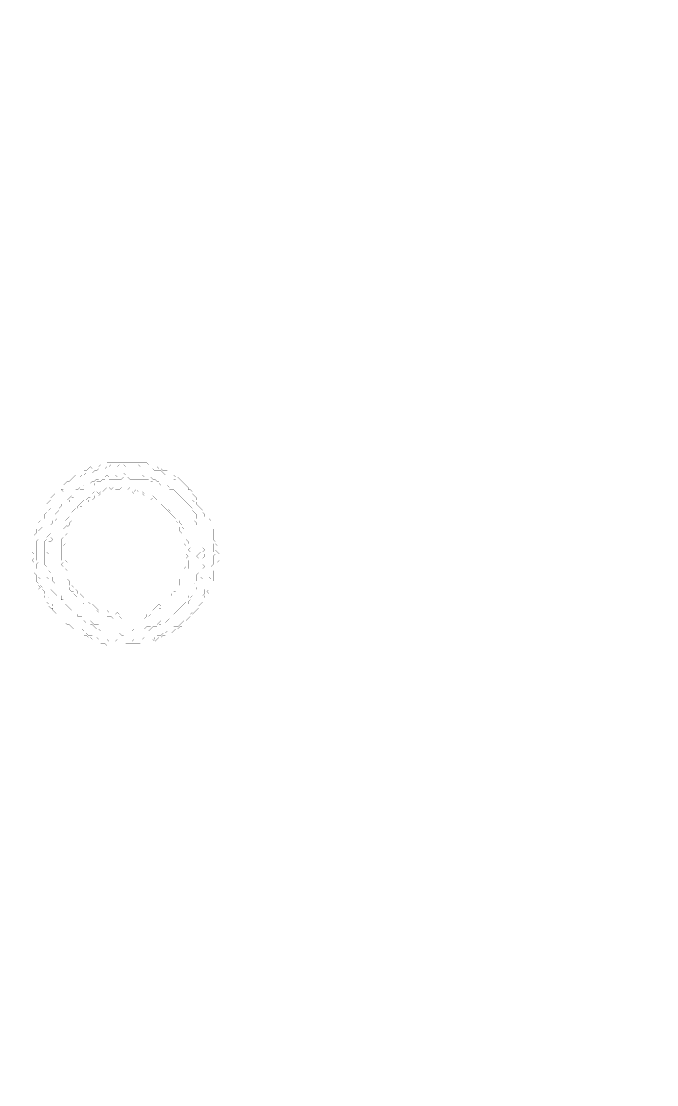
# Model space of a CAD drawing. Header units: metres. Extents: x 0 to 5055, y -5055 to 0.
# Drawn here: x 2036 to 5055, y -5055 to 0 of the extents above; entities that cross this region are included whole.
import ezdxf

# ---------------------------------------------------------------- set-up
doc = ezdxf.new("R2010")
doc.units = ezdxf.units.M
doc.layers.add('conductor', color=1, linetype='Continuous')
doc.layers.add('substrate', color=5, linetype='Continuous')

msp = doc.modelspace()

# ---------------------------------------------------------------- linework, layer by layer
at = {"layer": 'conductor', "const_width": 0.5}
for points in [[(2463.3, -2107.1), (2453.4, -2117), (2443.5, -2117), (2433.6, -2126.9), (2423.7, -2126.9), (2413.8, -2126.9), (2403.9, -2126.9), (2394, -2136.8), (2384.1, -2136.8), (2374.2, -2146.7), (2364.3, -2146.7), (2354.4, -2146.7), (2344.5, -2146.7), (2334.6, -2156.6), (2324.8, -2156.6), (2314.9, -2166.5), (2305, -2166.5), (2295.1, -2176.4), (2285.2, -2186.3), (2275.3, -2196.2), (2265.4, -2206), (2255.5, -2206), (2245.6, -2215.9), (2235.7, -2225.8), (2225.8, -2225.8), (2235.7, -2235.7), (2225.8, -2245.6), (2215.9, -2245.6), (2206, -2255.5), (2196.2, -2265.4), (2196.2, -2275.3), (2186.3, -2285.2), (2176.4, -2295.1), (2166.5, -2305), (2176.4, -2314.9), (2166.5, -2324.8), (2156.6, -2324.8), (2156.6, -2334.6), (2146.7, -2344.5), (2146.7, -2354.4), (2146.7, -2364.3), (2136.8, -2374.2), (2136.8, -2384.1), (2136.8, -2394), (2136.8, -2403.9), (2126.9, -2413.8), (2117, -2423.7), (2117, -2433.6), (2117, -2443.5), (2117, -2453.4), (2117, -2463.3), (2107.1, -2473.1), (2107.1, -2483), (2107.1, -2492.9), (2107.1, -2502.8), (2107.1, -2512.7), (2107.1, -2522.6), (2107.1, -2532.5), (2107.1, -2542.4), (2107.1, -2552.3), (2107.1, -2562.2), (2117, -2572.1), (2107.1, -2582), (2107.1, -2591.9), (2107.1, -2601.7), (2117, -2611.6), (2117, -2621.5), (2117, -2631.4), (2117, -2641.3), (2126.9, -2651.2), (2126.9, -2661.1), (2126.9, -2671), (2126.9, -2680.9), (2136.8, -2690.8), (2136.8, -2700.7), (2146.7, -2710.6), (2146.7, -2720.5), (2156.6, -2730.4), (2166.5, -2740.2), (2166.5, -2750.1), (2176.4, -2760), (2186.3, -2769.9), (2186.3, -2779.8), (2196.2, -2779.8), (2206, -2789.7), (2215.9, -2799.6), (2215.9, -2809.5), (2225.8, -2819.4), (2235.7, -2829.3), (2245.6, -2839.2), (2255.5, -2849.1), (2265.4, -2859), (2275.3, -2859), (2285.2, -2868.8), (2295.1, -2878.7), (2305, -2888.6), (2314.9, -2888.6), (2324.8, -2888.6), (2334.6, -2898.5), (2334.6, -2908.4), (2344.5, -2908.4), (2354.4, -2918.3), (2364.3, -2918.3), (2374.2, -2918.3), (2384.1, -2928.2), (2394, -2928.2), (2403.9, -2938.1), (2413.8, -2938.1), (2423.7, -2938.1), (2433.6, -2938.1), (2443.5, -2938.1), (2453.4, -2948), (2463.3, -2948), (2473.1, -2938.1), (2483, -2948), (2492.9, -2938.1), (2502.8, -2938.1), (2512.7, -2938.1), (2522.6, -2948), (2532.5, -2948), (2542.4, -2948), (2552.3, -2938.1), (2562.2, -2948), (2572.1, -2938.1), (2582, -2938.1), (2591.9, -2938.1), (2601.7, -2938.1), (2611.6, -2938.1), (2621.5, -2928.2), (2631.4, -2938.1), (2641.3, -2928.2), (2651.2, -2928.2), (2661.1, -2928.2), (2671, -2938.1), (2671, -2928.2), (2680.9, -2918.3), (2690.8, -2918.3), (2700.7, -2918.3), (2710.6, -2908.4), (2720.5, -2908.4), (2730.4, -2898.5), (2740.2, -2898.5), (2750.1, -2888.6), (2760, -2878.7), (2769.9, -2878.7), (2779.8, -2878.7), (2789.7, -2868.8), (2799.6, -2859), (2809.5, -2849.1), (2819.4, -2849.1), (2829.3, -2839.2), (2839.2, -2829.3), (2839.2, -2819.4), (2849.1, -2809.5), (2849.1, -2799.6), (2859, -2789.7), (2868.8, -2779.8), (2878.7, -2769.9), (2878.7, -2760), (2888.6, -2750.1), (2898.5, -2740.2), (2898.5, -2730.4), (2908.4, -2720.5), (2908.4, -2710.6), (2908.4, -2700.7), (2918.3, -2690.8), (2918.3, -2680.9), (2928.2, -2671), (2928.2, -2661.1), (2938.1, -2651.2), (2928.2, -2641.3), (2928.2, -2631.4), (2938.1, -2621.5), (2938.1, -2611.6), (2948, -2601.7), (2938.1, -2591.9), (2948, -2582), (2948, -2572.1), (2948, -2562.2), (2948, -2552.3), (2948, -2542.4), (2957.9, -2532.5), (2948, -2522.6), (2948, -2512.7), (2948, -2502.8), (2948, -2492.9), (2948, -2483), (2938.1, -2473.1), (2938.1, -2463.3), (2938.1, -2453.4), (2938.1, -2443.5), (2938.1, -2433.6), (2928.2, -2423.7), (2928.2, -2413.8), (2928.2, -2403.9), (2928.2, -2394), (2928.2, -2384.1), (2918.3, -2374.2), (2918.3, -2364.3), (2908.4, -2354.4), (2908.4, -2344.5), (2898.5, -2334.6), (2898.5, -2324.8), (2888.6, -2314.9), (2878.7, -2305), (2868.8, -2295.1), (2868.8, -2285.2), (2859, -2285.2), (2849.1, -2275.3), (2849.1, -2265.4), (2839.2, -2255.5), (2839.2, -2245.6), (2829.3, -2235.7), (2819.4, -2225.8), (2809.5, -2215.9), (2799.6, -2206), (2789.7, -2196.2), (2779.8, -2186.3), (2769.9, -2176.4), (2760, -2176.4), (2750.1, -2166.5), (2740.2, -2156.6), (2730.4, -2156.6), (2720.5, -2156.6), (2710.6, -2146.7), (2700.7, -2136.8), (2690.8, -2136.8), (2680.9, -2136.8), (2671, -2136.8), (2661.1, -2126.9), (2651.2, -2126.9), (2641.3, -2126.9), (2631.4, -2126.9), (2621.5, -2117), (2611.6, -2117), (2601.7, -2117), (2591.9, -2107.1), (2582, -2117), (2572.1, -2117), (2562.2, -2117), (2552.3, -2117), (2542.4, -2117), (2532.5, -2117), (2522.6, -2107.1), (2512.7, -2117), (2502.8, -2107.1), (2492.9, -2117), (2483, -2117), (2473.1, -2117)], [(2512.7, -2156.6), (2522.6, -2146.7), (2532.5, -2156.6), (2542.4, -2156.6), (2552.3, -2166.5), (2562.2, -2156.6), (2572.1, -2156.6), (2582, -2156.6), (2591.9, -2156.6), (2601.7, -2156.6), (2611.6, -2156.6), (2621.5, -2166.5), (2631.4, -2166.5), (2641.3, -2166.5), (2651.2, -2166.5), (2661.1, -2176.4), (2671, -2176.4), (2680.9, -2186.3), (2690.8, -2186.3), (2700.7, -2196.2), (2710.6, -2196.2), (2720.5, -2206), (2730.4, -2206), (2740.2, -2215.9), (2740.2, -2225.8), (2750.1, -2225.8), (2760, -2225.8), (2769.9, -2235.7), (2779.8, -2245.6), (2789.7, -2255.5), (2799.6, -2265.4), (2809.5, -2275.3), (2819.4, -2285.2), (2829.3, -2295.1), (2839.2, -2305), (2849.1, -2314.9), (2849.1, -2324.8), (2859, -2334.6), (2868.8, -2344.5), (2868.8, -2354.4), (2868.8, -2364.3), (2878.7, -2374.2), (2878.7, -2384.1), (2888.6, -2394), (2888.6, -2403.9), (2888.6, -2413.8), (2898.5, -2423.7), (2898.5, -2433.6), (2898.5, -2443.5), (2898.5, -2453.4), (2898.5, -2463.3), (2898.5, -2473.1), (2898.5, -2483), (2898.5, -2492.9), (2898.5, -2502.8), (2908.4, -2512.7), (2898.5, -2522.6), (2908.4, -2532.5), (2908.4, -2542.4), (2898.5, -2552.3), (2898.5, -2562.2), (2908.4, -2572.1), (2898.5, -2582), (2908.4, -2591.9), (2898.5, -2601.7), (2898.5, -2611.6), (2898.5, -2621.5), (2898.5, -2631.4), (2888.6, -2641.3), (2898.5, -2651.2), (2888.6, -2661.1), (2878.7, -2671), (2878.7, -2680.9), (2868.8, -2690.8), (2868.8, -2700.7), (2859, -2710.6), (2849.1, -2720.5), (2849.1, -2730.4), (2839.2, -2740.2), (2839.2, -2750.1), (2829.3, -2760), (2829.3, -2769.9), (2819.4, -2779.8), (2809.5, -2789.7), (2799.6, -2799.6), (2789.7, -2809.5), (2779.8, -2819.4), (2769.9, -2829.3), (2760, -2839.2), (2750.1, -2839.2), (2740.2, -2839.2), (2730.4, -2849.1), (2720.5, -2859), (2710.6, -2859), (2700.7, -2868.8), (2690.8, -2868.8), (2680.9, -2878.7), (2671, -2878.7), (2661.1, -2878.7), (2651.2, -2888.6), (2641.3, -2898.5), (2631.4, -2888.6), (2621.5, -2898.5), (2611.6, -2898.5), (2601.7, -2898.5), (2591.9, -2898.5), (2582, -2908.4), (2572.1, -2908.4), (2562.2, -2918.3), (2552.3, -2908.4), (2542.4, -2908.4), (2532.5, -2908.4), (2522.6, -2918.3), (2512.7, -2918.3), (2502.8, -2908.4), (2492.9, -2908.4), (2483, -2908.4), (2473.1, -2908.4), (2463.3, -2908.4), (2453.4, -2908.4), (2443.5, -2908.4), (2433.6, -2898.5), (2423.7, -2898.5), (2413.8, -2898.5), (2403.9, -2888.6), (2394, -2888.6), (2384.1, -2878.7), (2374.2, -2868.8), (2364.3, -2868.8), (2354.4, -2859), (2344.5, -2859), (2334.6, -2849.1), (2324.8, -2839.2), (2314.9, -2839.2), (2305, -2839.2), (2295.1, -2829.3), (2285.2, -2819.4), (2275.3, -2809.5), (2265.4, -2799.6), (2255.5, -2799.6), (2245.6, -2789.7), (2235.7, -2779.8), (2235.7, -2769.9), (2225.8, -2760), (2215.9, -2750.1), (2206, -2740.2), (2206, -2730.4), (2196.2, -2720.5), (2186.3, -2710.6), (2176.4, -2700.7), (2176.4, -2690.8), (2176.4, -2680.9), (2176.4, -2671), (2166.5, -2661.1), (2166.5, -2651.2), (2156.6, -2641.3), (2156.6, -2631.4), (2156.6, -2621.5), (2156.6, -2611.6), (2156.6, -2601.7), (2156.6, -2591.9), (2146.7, -2582), (2146.7, -2572.1), (2146.7, -2562.2), (2146.7, -2552.3), (2146.7, -2542.4), (2146.7, -2532.5), (2146.7, -2522.6), (2146.7, -2512.7), (2146.7, -2502.8), (2146.7, -2492.9), (2146.7, -2483), (2146.7, -2473.1), (2156.6, -2463.3), (2156.6, -2453.4), (2166.5, -2443.5), (2176.4, -2433.6), (2176.4, -2423.7), (2186.3, -2413.8), (2176.4, -2403.9), (2176.4, -2394), (2186.3, -2384.1), (2186.3, -2374.2), (2196.2, -2364.3), (2196.2, -2354.4), (2196.2, -2344.5), (2206, -2334.6), (2215.9, -2324.8), (2215.9, -2314.9), (2225.8, -2305), (2225.8, -2295.1), (2235.7, -2285.2), (2245.6, -2275.3), (2255.5, -2275.3), (2265.4, -2265.4), (2275.3, -2255.5), (2275.3, -2245.6), (2285.2, -2235.7), (2295.1, -2225.8), (2305, -2225.8), (2314.9, -2215.9), (2324.8, -2215.9), (2334.6, -2206), (2344.5, -2206), (2354.4, -2206), (2364.3, -2196.2), (2374.2, -2186.3), (2384.1, -2186.3), (2394, -2176.4), (2403.9, -2176.4), (2413.8, -2166.5), (2423.7, -2166.5), (2433.6, -2166.5), (2443.5, -2156.6), (2453.4, -2166.5), (2463.3, -2166.5), (2473.1, -2166.5), (2483, -2156.6), (2492.9, -2166.5), (2502.8, -2156.6)], [(2443.5, -2235.7), (2433.6, -2245.6), (2423.7, -2245.6), (2413.8, -2245.6), (2403.9, -2255.5), (2394, -2255.5), (2384.1, -2255.5), (2384.1, -2265.4), (2374.2, -2275.3), (2364.3, -2275.3), (2354.4, -2275.3), (2354.4, -2285.2), (2344.5, -2295.1), (2334.6, -2295.1), (2324.8, -2305), (2314.9, -2305), (2314.9, -2314.9), (2305, -2324.8), (2295.1, -2324.8), (2295.1, -2334.6), (2295.1, -2344.5), (2285.2, -2354.4), (2275.3, -2364.3), (2275.3, -2374.2), (2265.4, -2384.1), (2265.4, -2394), (2255.5, -2403.9), (2255.5, -2413.8), (2255.5, -2423.7), (2255.5, -2433.6), (2245.6, -2443.5), (2245.6, -2453.4), (2255.5, -2463.3), (2245.6, -2473.1), (2245.6, -2483), (2235.7, -2492.9), (2245.6, -2502.8), (2235.7, -2512.7), (2235.7, -2522.6), (2235.7, -2532.5), (2235.7, -2542.4), (2245.6, -2552.3), (2245.6, -2562.2), (2255.5, -2572.1), (2255.5, -2582), (2245.6, -2591.9), (2245.6, -2601.7), (2255.5, -2611.6), (2255.5, -2621.5), (2255.5, -2631.4), (2255.5, -2641.3), (2255.5, -2651.2), (2265.4, -2661.1), (2265.4, -2671), (2265.4, -2680.9), (2275.3, -2680.9), (2285.2, -2690.8), (2285.2, -2700.7), (2295.1, -2700.7), (2305, -2710.6), (2305, -2720.5), (2314.9, -2720.5), (2324.8, -2730.4), (2334.6, -2740.2), (2334.6, -2750.1), (2344.5, -2760), (2354.4, -2760), (2364.3, -2769.9), (2374.2, -2769.9), (2384.1, -2779.8), (2394, -2789.7), (2403.9, -2799.6), (2413.8, -2789.7), (2423.7, -2799.6), (2433.6, -2799.6), (2443.5, -2799.6), (2453.4, -2809.5), (2463.3, -2809.5), (2473.1, -2819.4), (2483, -2819.4), (2492.9, -2809.5), (2502.8, -2819.4), (2512.7, -2819.4), (2522.6, -2819.4), (2532.5, -2819.4), (2542.4, -2819.4), (2552.3, -2819.4), (2562.2, -2819.4), (2572.1, -2819.4), (2582, -2819.4), (2591.9, -2819.4), (2601.7, -2819.4), (2611.6, -2819.4), (2621.5, -2819.4), (2631.4, -2809.5), (2641.3, -2799.6), (2651.2, -2799.6), (2661.1, -2799.6), (2671, -2789.7), (2680.9, -2779.8), (2690.8, -2769.9), (2700.7, -2779.8), (2700.7, -2769.9), (2710.6, -2760), (2720.5, -2750.1), (2730.4, -2740.2), (2740.2, -2730.4), (2750.1, -2730.4), (2750.1, -2720.5), (2760, -2710.6), (2769.9, -2710.6), (2769.9, -2700.7), (2779.8, -2690.8), (2789.7, -2680.9), (2789.7, -2671), (2789.7, -2661.1), (2789.7, -2651.2), (2799.6, -2641.3), (2809.5, -2631.4), (2809.5, -2621.5), (2809.5, -2611.6), (2809.5, -2601.7), (2819.4, -2591.9), (2819.4, -2582), (2819.4, -2572.1), (2819.4, -2562.2), (2819.4, -2552.3), (2829.3, -2542.4), (2819.4, -2532.5), (2819.4, -2522.6), (2819.4, -2512.7), (2819.4, -2502.8), (2819.4, -2492.9), (2809.5, -2483), (2809.5, -2473.1), (2809.5, -2463.3), (2799.6, -2453.4), (2799.6, -2443.5), (2799.6, -2433.6), (2789.7, -2423.7), (2789.7, -2413.8), (2789.7, -2403.9), (2779.8, -2394), (2779.8, -2384.1), (2769.9, -2374.2), (2769.9, -2364.3), (2760, -2354.4), (2750.1, -2344.5), (2740.2, -2334.6), (2730.4, -2324.8), (2720.5, -2314.9), (2710.6, -2305), (2700.7, -2295.1), (2690.8, -2295.1), (2680.9, -2285.2), (2671, -2275.3), (2661.1, -2265.4), (2651.2, -2275.3), (2641.3, -2265.4), (2631.4, -2255.5), (2621.5, -2255.5), (2611.6, -2245.6), (2611.6, -2255.5), (2601.7, -2265.4), (2591.9, -2255.5), (2582, -2245.6), (2572.1, -2245.6), (2562.2, -2235.7), (2552.3, -2235.7), (2542.4, -2235.7), (2532.5, -2235.7), (2522.6, -2235.7), (2512.7, -2235.7), (2502.8, -2235.7), (2492.9, -2235.7), (2483, -2235.7), (2473.1, -2235.7), (2463.3, -2235.7), (2453.4, -2235.7)]]:
    msp.add_lwpolyline(points, close=True, dxfattribs=at)
at = {"layer": 'substrate', "const_width": 0.5}
msp.add_lwpolyline([(2028, -5055.1), (2037.9, -5055.1), (2047.8, -5055.1), (2057.7, -5055.1), (2067.5, -5055.1), (2077.4, -5055.1), (2087.3, -5055.1), (2097.2, -5055.1), (2107.1, -5055.1), (2117, -5055.1), (2126.9, -5055.1), (2136.8, -5055.1), (2146.7, -5055.1), (2156.6, -5055.1), (2166.5, -5055.1), (2176.4, -5055.1), (2186.3, -5055.1), (2196.2, -5055.1), (2206, -5055.1), (2215.9, -5055.1), (2225.8, -5055.1), (2235.7, -5055.1), (2245.6, -5055.1), (2255.5, -5055.1), (2265.4, -5055.1), (2275.3, -5055.1), (2285.2, -5055.1), (2295.1, -5055.1), (2305, -5055.1), (2314.9, -5055.1), (2324.8, -5055.1), (2334.6, -5055.1), (2344.5, -5055.1), (2354.4, -5055.1), (2364.3, -5055.1), (2374.2, -5055.1), (2384.1, -5055.1), (2394, -5055.1), (2403.9, -5055.1), (2413.8, -5055.1), (2423.7, -5055.1), (2433.6, -5055.1), (2443.5, -5055.1), (2453.4, -5055.1), (2463.3, -5055.1), (2473.1, -5055.1), (2483, -5055.1), (2492.9, -5055.1), (2502.8, -5055.1), (2512.7, -5055.1), (2522.6, -5055.1), (2532.5, -5055.1), (2542.4, -5055.1), (2552.3, -5055.1), (2562.2, -5055.1), (2572.1, -5055.1), (2582, -5055.1), (2591.9, -5055.1), (2601.7, -5055.1), (2611.6, -5055.1), (2621.5, -5055.1), (2631.4, -5055.1), (2641.3, -5055.1), (2651.2, -5055.1), (2661.1, -5055.1), (2671, -5055.1), (2680.9, -5055.1), (2690.8, -5055.1), (2700.7, -5055.1), (2710.6, -5055.1), (2720.5, -5055.1), (2730.4, -5055.1), (2740.2, -5055.1), (2750.1, -5055.1), (2760, -5055.1), (2769.9, -5055.1), (2779.8, -5055.1), (2789.7, -5055.1), (2799.6, -5055.1), (2809.5, -5055.1), (2819.4, -5055.1), (2829.3, -5055.1), (2839.2, -5055.1), (2849.1, -5055.1), (2859, -5055.1), (2868.8, -5055.1), (2878.7, -5055.1), (2888.6, -5055.1), (2898.5, -5055.1), (2908.4, -5055.1), (2918.3, -5055.1), (2928.2, -5055.1), (2938.1, -5055.1), (2948, -5055.1), (2957.9, -5055.1), (2967.8, -5055.1), (2977.7, -5055.1), (2987.6, -5055.1), (2997.5, -5055.1), (3007.3, -5055.1), (3017.2, -5055.1), (3027.1, -5055.1), (3037, -5055.1), (3046.9, -5055.1), (3056.8, -5055.1), (3066.7, -5055.1), (3076.6, -5055.1), (3086.5, -5055.1), (3096.4, -5055.1), (3106.3, -5055.1), (3116.2, -5055.1), (3126.1, -5055.1), (3135.9, -5055.1), (3145.8, -5055.1), (3155.7, -5055.1), (3165.6, -5055.1), (3175.5, -5055.1), (3185.4, -5055.1), (3195.3, -5055.1), (3205.2, -5055.1), (3215.1, -5055.1), (3225, -5055.1), (3234.9, -5055.1), (3244.8, -5055.1), (3254.7, -5055.1), (3264.6, -5055.1), (3274.4, -5055.1), (3284.3, -5055.1), (3294.2, -5055.1), (3304.1, -5055.1), (3314, -5055.1), (3323.9, -5055.1), (3333.8, -5055.1), (3343.7, -5055.1), (3353.6, -5055.1), (3363.5, -5055.1), (3373.4, -5055.1), (3383.3, -5055.1), (3393.2, -5055.1), (3403, -5055.1), (3412.9, -5055.1), (3422.8, -5055.1), (3432.7, -5055.1), (3442.6, -5055.1), (3452.5, -5055.1), (3462.4, -5055.1), (3472.3, -5055.1), (3482.2, -5055.1), (3492.1, -5055.1), (3502, -5055.1), (3511.9, -5055.1), (3521.8, -5055.1), (3531.7, -5055.1), (3541.5, -5055.1), (3551.4, -5055.1), (3561.3, -5055.1), (3571.2, -5055.1), (3581.1, -5055.1), (3591, -5055.1), (3600.9, -5055.1), (3610.8, -5055.1), (3620.7, -5055.1), (3630.6, -5055.1), (3640.5, -5055.1), (3650.4, -5055.1), (3660.3, -5055.1), (3670.1, -5055.1), (3680, -5055.1), (3689.9, -5055.1), (3699.8, -5055.1), (3709.7, -5055.1), (3719.6, -5055.1), (3729.5, -5055.1), (3739.4, -5055.1), (3749.3, -5055.1), (3759.2, -5055.1), (3769.1, -5055.1), (3779, -5055.1), (3788.9, -5055.1), (3798.8, -5055.1), (3808.6, -5055.1), (3818.5, -5055.1), (3828.4, -5055.1), (3838.3, -5055.1), (3848.2, -5055.1), (3858.1, -5055.1), (3868, -5055.1), (3877.9, -5055.1), (3887.8, -5055.1), (3897.7, -5055.1), (3907.6, -5055.1), (3917.5, -5055.1), (3927.4, -5055.1), (3937.2, -5055.1), (3947.1, -5055.1), (3957, -5055.1), (3966.9, -5055.1), (3976.8, -5055.1), (3986.7, -5055.1), (3996.6, -5055.1), (4006.5, -5055.1), (4016.4, -5055.1), (4026.3, -5055.1), (4036.2, -5055.1), (4046.1, -5055.1), (4056, -5055.1), (4065.8, -5055.1), (4075.7, -5055.1), (4085.6, -5055.1), (4095.5, -5055.1), (4105.4, -5055.1), (4115.3, -5055.1), (4125.2, -5055.1), (4135.1, -5055.1), (4145, -5055.1), (4154.9, -5055.1), (4164.8, -5055.1), (4174.7, -5055.1), (4184.6, -5055.1), (4194.5, -5055.1), (4204.3, -5055.1), (4214.2, -5055.1), (4224.1, -5055.1), (4234, -5055.1), (4243.9, -5055.1), (4253.8, -5055.1), (4263.7, -5055.1), (4273.6, -5055.1), (4283.5, -5055.1), (4293.4, -5055.1), (4303.3, -5055.1), (4313.2, -5055.1), (4323.1, -5055.1), (4332.9, -5055.1), (4342.8, -5055.1), (4352.7, -5055.1), (4362.6, -5055.1), (4372.5, -5055.1), (4382.4, -5055.1), (4392.3, -5055.1), (4402.2, -5055.1), (4412.1, -5055.1), (4422, -5055.1), (4431.9, -5055.1), (4441.8, -5055.1), (4451.7, -5055.1), (4461.6, -5055.1), (4471.4, -5055.1), (4481.3, -5055.1), (4491.2, -5055.1), (4501.1, -5055.1), (4511, -5055.1), (4520.9, -5055.1), (4530.8, -5055.1), (4540.7, -5055.1), (4550.6, -5055.1), (4560.5, -5055.1), (4570.4, -5055.1), (4580.3, -5055.1), (4590.2, -5055.1), (4600, -5055.1), (4609.9, -5055.1), (4619.8, -5055.1), (4629.7, -5055.1), (4639.6, -5055.1), (4649.5, -5055.1), (4659.4, -5055.1), (4669.3, -5055.1), (4679.2, -5055.1), (4689.1, -5055.1), (4699, -5055.1), (4708.9, -5055.1), (4718.8, -5055.1), (4728.7, -5055.1), (4738.5, -5055.1), (4748.4, -5055.1), (4758.3, -5055.1), (4768.2, -5055.1), (4778.1, -5055.1), (4788, -5055.1), (4797.9, -5055.1), (4807.8, -5055.1), (4817.7, -5055.1), (4827.6, -5055.1), (4837.5, -5055.1), (4847.4, -5055.1), (4857.3, -5055.1), (4867.1, -5055.1), (4877, -5055.1), (4886.9, -5055.1), (4896.8, -5055.1), (4906.7, -5055.1), (4916.6, -5055.1), (4926.5, -5055.1), (4936.4, -5055.1), (4946.3, -5055.1), (4956.2, -5055.1), (4966.1, -5055.1), (4976, -5055.1), (4985.9, -5055.1), (4995.8, -5055.1), (5005.6, -5055.1), (5015.5, -5055.1), (5025.4, -5055.1), (5035.3, -5055.1), (5045.2, -5055.1), (5055.1, -5055.1), (5055.1, -5045.2), (5055.1, -5035.3), (5055.1, -5025.4), (5055.1, -5015.5), (5055.1, -5005.6), (5055.1, -4995.8), (5055.1, -4985.9), (5055.1, -4976), (5055.1, -4966.1), (5055.1, -4956.2), (5055.1, -4946.3), (5055.1, -4936.4), (5055.1, -4926.5), (5055.1, -4916.6), (5055.1, -4906.7), (5055.1, -4896.8), (5055.1, -4886.9), (5055.1, -4877), (5055.1, -4867.1), (5055.1, -4857.3), (5055.1, -4847.4), (5055.1, -4837.5), (5055.1, -4827.6), (5055.1, -4817.7), (5055.1, -4807.8), (5055.1, -4797.9), (5055.1, -4788), (5055.1, -4778.1), (5055.1, -4768.2), (5055.1, -4758.3), (5055.1, -4748.4), (5055.1, -4738.5), (5055.1, -4728.7), (5055.1, -4718.8), (5055.1, -4708.9), (5055.1, -4699), (5055.1, -4689.1), (5055.1, -4679.2), (5055.1, -4669.3), (5055.1, -4659.4), (5055.1, -4649.5), (5055.1, -4639.6), (5055.1, -4629.7), (5055.1, -4619.8), (5055.1, -4609.9), (5055.1, -4600), (5055.1, -4590.2), (5055.1, -4580.3), (5055.1, -4570.4), (5055.1, -4560.5), (5055.1, -4550.6), (5055.1, -4540.7), (5055.1, -4530.8), (5055.1, -4520.9), (5055.1, -4511), (5055.1, -4501.1), (5055.1, -4491.2), (5055.1, -4481.3), (5055.1, -4471.4), (5055.1, -4461.6), (5055.1, -4451.7), (5055.1, -4441.8), (5055.1, -4431.9), (5055.1, -4422), (5055.1, -4412.1), (5055.1, -4402.2), (5055.1, -4392.3), (5055.1, -4382.4), (5055.1, -4372.5), (5055.1, -4362.6), (5055.1, -4352.7), (5055.1, -4342.8), (5055.1, -4332.9), (5055.1, -4323.1), (5055.1, -4313.2), (5055.1, -4303.3), (5055.1, -4293.4), (5055.1, -4283.5), (5055.1, -4273.6), (5055.1, -4263.7), (5055.1, -4253.8), (5055.1, -4243.9), (5055.1, -4234), (5055.1, -4224.1), (5055.1, -4214.2), (5055.1, -4204.3), (5055.1, -4194.5), (5055.1, -4184.6), (5055.1, -4174.7), (5055.1, -4164.8), (5055.1, -4154.9), (5055.1, -4145), (5055.1, -4135.1), (5055.1, -4125.2), (5055.1, -4115.3), (5055.1, -4105.4), (5055.1, -4095.5), (5055.1, -4085.6), (5055.1, -4075.7), (5055.1, -4065.8), (5055.1, -4056), (5055.1, -4046.1), (5055.1, -4036.2), (5055.1, -4026.3), (5055.1, -4016.4), (5055.1, -4006.5), (5055.1, -3996.6), (5055.1, -3986.7), (5055.1, -3976.8), (5055.1, -3966.9), (5055.1, -3957), (5055.1, -3947.1), (5055.1, -3937.2), (5055.1, -3927.4), (5055.1, -3917.5), (5055.1, -3907.6), (5055.1, -3897.7), (5055.1, -3887.8), (5055.1, -3877.9), (5055.1, -3868), (5055.1, -3858.1), (5055.1, -3848.2), (5055.1, -3838.3), (5055.1, -3828.4), (5055.1, -3818.5), (5055.1, -3808.6), (5055.1, -3798.8), (5055.1, -3788.9), (5055.1, -3779), (5055.1, -3769.1), (5055.1, -3759.2), (5055.1, -3749.3), (5055.1, -3739.4), (5055.1, -3729.5), (5055.1, -3719.6), (5055.1, -3709.7), (5055.1, -3699.8), (5055.1, -3689.9), (5055.1, -3680), (5055.1, -3670.1), (5055.1, -3660.3), (5055.1, -3650.4), (5055.1, -3640.5), (5055.1, -3630.6), (5055.1, -3620.7), (5055.1, -3610.8), (5055.1, -3600.9), (5055.1, -3591), (5055.1, -3581.1), (5055.1, -3571.2), (5055.1, -3561.3), (5055.1, -3551.4), (5055.1, -3541.5), (5055.1, -3531.7), (5055.1, -3521.8), (5055.1, -3511.9), (5055.1, -3502), (5055.1, -3492.1), (5055.1, -3482.2), (5055.1, -3472.3), (5055.1, -3462.4), (5055.1, -3452.5), (5055.1, -3442.6), (5055.1, -3432.7), (5055.1, -3422.8), (5055.1, -3412.9), (5055.1, -3403), (5055.1, -3393.2), (5055.1, -3383.3), (5055.1, -3373.4), (5055.1, -3363.5), (5055.1, -3353.6), (5055.1, -3343.7), (5055.1, -3333.8), (5055.1, -3323.9), (5055.1, -3314), (5055.1, -3304.1), (5055.1, -3294.2), (5055.1, -3284.3), (5055.1, -3274.4), (5055.1, -3264.6), (5055.1, -3254.7), (5055.1, -3244.8), (5055.1, -3234.9), (5055.1, -3225), (5055.1, -3215.1), (5055.1, -3205.2), (5055.1, -3195.3), (5055.1, -3185.4), (5055.1, -3175.5), (5055.1, -3165.6), (5055.1, -3155.7), (5055.1, -3145.8), (5055.1, -3135.9), (5055.1, -3126.1), (5055.1, -3116.2), (5055.1, -3106.3), (5055.1, -3096.4), (5055.1, -3086.5), (5055.1, -3076.6), (5055.1, -3066.7), (5055.1, -3056.8), (5055.1, -3046.9), (5055.1, -3037), (5055.1, -3027.1), (5055.1, -3017.2), (5055.1, -3007.3), (5055.1, -2997.5), (5055.1, -2987.6), (5055.1, -2977.7), (5055.1, -2967.8), (5055.1, -2957.9), (5055.1, -2948), (5055.1, -2938.1), (5055.1, -2928.2), (5055.1, -2918.3), (5055.1, -2908.4), (5055.1, -2898.5), (5055.1, -2888.6), (5055.1, -2878.7), (5055.1, -2868.8), (5055.1, -2859), (5055.1, -2849.1), (5055.1, -2839.2), (5055.1, -2829.3), (5055.1, -2819.4), (5055.1, -2809.5), (5055.1, -2799.6), (5055.1, -2789.7), (5055.1, -2779.8), (5055.1, -2769.9), (5055.1, -2760), (5055.1, -2750.1), (5055.1, -2740.2), (5055.1, -2730.4), (5055.1, -2720.5), (5055.1, -2710.6), (5055.1, -2700.7), (5055.1, -2690.8), (5055.1, -2680.9), (5055.1, -2671), (5055.1, -2661.1), (5055.1, -2651.2), (5055.1, -2641.3), (5055.1, -2631.4), (5055.1, -2621.5), (5055.1, -2611.6), (5055.1, -2601.7), (5055.1, -2591.9), (5055.1, -2582), (5055.1, -2572.1), (5055.1, -2562.2), (5055.1, -2552.3), (5055.1, -2542.4), (5055.1, -2532.5), (5055.1, -2522.6), (5055.1, -2512.7), (5055.1, -2502.8), (5055.1, -2492.9), (5055.1, -2483), (5055.1, -2473.1), (5055.1, -2463.3), (5055.1, -2453.4), (5055.1, -2443.5), (5055.1, -2433.6), (5055.1, -2423.7), (5055.1, -2413.8), (5055.1, -2403.9), (5055.1, -2394), (5055.1, -2384.1), (5055.1, -2374.2), (5055.1, -2364.3), (5055.1, -2354.4), (5055.1, -2344.5), (5055.1, -2334.6), (5055.1, -2324.8), (5055.1, -2314.9), (5055.1, -2305), (5055.1, -2295.1), (5055.1, -2285.2), (5055.1, -2275.3), (5055.1, -2265.4), (5055.1, -2255.5), (5055.1, -2245.6), (5055.1, -2235.7), (5055.1, -2225.8), (5055.1, -2215.9), (5055.1, -2206), (5055.1, -2196.2), (5055.1, -2186.3), (5055.1, -2176.4), (5055.1, -2166.5), (5055.1, -2156.6), (5055.1, -2146.7), (5055.1, -2136.8), (5055.1, -2126.9), (5055.1, -2117), (5055.1, -2107.1), (5055.1, -2097.2), (5055.1, -2087.3), (5055.1, -2077.4), (5055.1, -2067.5), (5055.1, -2057.7), (5055.1, -2047.8), (5055.1, -2037.9), (5055.1, -2028), (5055.1, -2018.1), (5055.1, -2008.2), (5055.1, -1998.3), (5055.1, -1988.4), (5055.1, -1978.5), (5055.1, -1968.6), (5055.1, -1958.7), (5055.1, -1948.8), (5055.1, -1938.9), (5055.1, -1929.1), (5055.1, -1919.2), (5055.1, -1909.3), (5055.1, -1899.4), (5055.1, -1889.5), (5055.1, -1879.6), (5055.1, -1869.7), (5055.1, -1859.8), (5055.1, -1849.9), (5055.1, -1840), (5055.1, -1830.1), (5055.1, -1820.2), (5055.1, -1810.3), (5055.1, -1800.4), (5055.1, -1790.6), (5055.1, -1780.7), (5055.1, -1770.8), (5055.1, -1760.9), (5055.1, -1751), (5055.1, -1741.1), (5055.1, -1731.2), (5055.1, -1721.3), (5055.1, -1711.4), (5055.1, -1701.5), (5055.1, -1691.6), (5055.1, -1681.7), (5055.1, -1671.8), (5055.1, -1662), (5055.1, -1652.1), (5055.1, -1642.2), (5055.1, -1632.3), (5055.1, -1622.4), (5055.1, -1612.5), (5055.1, -1602.6), (5055.1, -1592.7), (5055.1, -1582.8), (5055.1, -1572.9), (5055.1, -1563), (5055.1, -1553.1), (5055.1, -1543.2), (5055.1, -1533.3), (5055.1, -1523.5), (5055.1, -1513.6), (5055.1, -1503.7), (5055.1, -1493.8), (5055.1, -1483.9), (5055.1, -1474), (5055.1, -1464.1), (5055.1, -1454.2), (5055.1, -1444.3), (5055.1, -1434.4), (5055.1, -1424.5), (5055.1, -1414.6), (5055.1, -1404.7), (5055.1, -1394.9), (5055.1, -1385), (5055.1, -1375.1), (5055.1, -1365.2), (5055.1, -1355.3), (5055.1, -1345.4), (5055.1, -1335.5), (5055.1, -1325.6), (5055.1, -1315.7), (5055.1, -1305.8), (5055.1, -1295.9), (5055.1, -1286), (5055.1, -1276.1), (5055.1, -1266.2), (5055.1, -1256.4), (5055.1, -1246.5), (5055.1, -1236.6), (5055.1, -1226.7), (5055.1, -1216.8), (5055.1, -1206.9), (5055.1, -1197), (5055.1, -1187.1), (5055.1, -1177.2), (5055.1, -1167.3), (5055.1, -1157.4), (5055.1, -1147.5), (5055.1, -1137.6), (5055.1, -1127.8), (5055.1, -1117.9), (5055.1, -1108), (5055.1, -1098.1), (5055.1, -1088.2), (5055.1, -1078.3), (5055.1, -1068.4), (5055.1, -1058.5), (5055.1, -1048.6), (5055.1, -1038.7), (5055.1, -1028.8), (5055.1, -1018.9), (5055.1, -1009), (5055.1, -999.2), (5055.1, -989.3), (5055.1, -979.4), (5055.1, -969.5), (5055.1, -959.6), (5055.1, -949.7), (5055.1, -939.8), (5055.1, -929.9), (5055.1, -920), (5055.1, -910.1), (5055.1, -900.2), (5055.1, -890.3), (5055.1, -880.4), (5055.1, -870.5), (5055.1, -860.7), (5055.1, -850.8), (5055.1, -840.9), (5055.1, -831), (5055.1, -821.1), (5055.1, -811.2), (5055.1, -801.3), (5055.1, -791.4), (5055.1, -781.5), (5055.1, -771.6), (5055.1, -761.7), (5055.1, -751.8), (5055.1, -741.9), (5055.1, -732.1), (5055.1, -722.2), (5055.1, -712.3), (5055.1, -702.4), (5055.1, -692.5), (5055.1, -682.6), (5055.1, -672.7), (5055.1, -662.8), (5055.1, -652.9), (5055.1, -643), (5055.1, -633.1), (5055.1, -623.2), (5055.1, -613.3), (5055.1, -603.4), (5055.1, -593.6), (5055.1, -583.7), (5055.1, -573.8), (5055.1, -563.9), (5055.1, -554), (5055.1, -544.1), (5055.1, -534.2), (5055.1, -524.3), (5055.1, -514.4), (5055.1, -504.5), (5055.1, -494.6), (5055.1, -484.7), (5055.1, -474.8), (5055.1, -465), (5055.1, -455.1), (5055.1, -445.2), (5055.1, -435.3), (5055.1, -425.4), (5055.1, -415.5), (5055.1, -405.6), (5055.1, -395.7), (5055.1, -385.8), (5055.1, -375.9), (5055.1, -366), (5055.1, -356.1), (5055.1, -346.2), (5055.1, -336.3), (5055.1, -326.5), (5055.1, -316.6), (5055.1, -306.7), (5055.1, -296.8), (5055.1, -286.9), (5055.1, -277), (5055.1, -267.1), (5055.1, -257.2), (5055.1, -247.3), (5055.1, -237.4), (5055.1, -227.5), (5055.1, -217.6), (5055.1, -207.7), (5055.1, -197.9), (5055.1, -188), (5055.1, -178.1), (5055.1, -168.2), (5055.1, -158.3), (5055.1, -148.4), (5055.1, -138.5), (5055.1, -128.6), (5055.1, -118.7), (5055.1, -108.8), (5055.1, -98.9), (5055.1, -89), (5055.1, -79.1), (5055.1, -69.2), (5055.1, -59.4), (5055.1, -49.5), (5055.1, -39.6), (5055.1, -29.7), (5055.1, -19.8), (5055.1, -9.9), (5055.1, 0), (5045.2, 0), (5035.3, 0), (5025.4, 0), (5015.5, 0), (5005.6, 0), (4995.8, 0), (4985.9, 0), (4976, 0), (4966.1, 0), (4956.2, 0), (4946.3, 0), (4936.4, 0), (4926.5, 0), (4916.6, 0), (4906.7, 0), (4896.8, 0), (4886.9, 0), (4877, 0), (4867.1, 0), (4857.3, 0), (4847.4, 0), (4837.5, 0), (4827.6, 0), (4817.7, 0), (4807.8, 0), (4797.9, 0), (4788, 0), (4778.1, 0), (4768.2, 0), (4758.3, 0), (4748.4, 0), (4738.5, 0), (4728.7, 0), (4718.8, 0), (4708.9, 0), (4699, 0), (4689.1, 0), (4679.2, 0), (4669.3, 0), (4659.4, 0), (4649.5, 0), (4639.6, 0), (4629.7, 0), (4619.8, 0), (4609.9, 0), (4600, 0), (4590.2, 0), (4580.3, 0), (4570.4, 0), (4560.5, 0), (4550.6, 0), (4540.7, 0), (4530.8, 0), (4520.9, 0), (4511, 0), (4501.1, 0), (4491.2, 0), (4481.3, 0), (4471.4, 0), (4461.6, 0), (4451.7, 0), (4441.8, 0), (4431.9, 0), (4422, 0), (4412.1, 0), (4402.2, 0), (4392.3, 0), (4382.4, 0), (4372.5, 0), (4362.6, 0), (4352.7, 0), (4342.8, 0), (4332.9, 0), (4323.1, 0), (4313.2, 0), (4303.3, 0), (4293.4, 0), (4283.5, 0), (4273.6, 0), (4263.7, 0), (4253.8, 0), (4243.9, 0), (4234, 0), (4224.1, 0), (4214.2, 0), (4204.3, 0), (4194.5, 0), (4184.6, 0), (4174.7, 0), (4164.8, 0), (4154.9, 0), (4145, 0), (4135.1, 0), (4125.2, 0), (4115.3, 0), (4105.4, 0), (4095.5, 0), (4085.6, 0), (4075.7, 0), (4065.8, 0), (4056, 0), (4046.1, 0), (4036.2, 0), (4026.3, 0), (4016.4, 0), (4006.5, 0), (3996.6, 0), (3986.7, 0), (3976.8, 0), (3966.9, 0), (3957, 0), (3947.1, 0), (3937.2, 0), (3927.4, 0), (3917.5, 0), (3907.6, 0), (3897.7, 0), (3887.8, 0), (3877.9, 0), (3868, 0), (3858.1, 0), (3848.2, 0), (3838.3, 0), (3828.4, 0), (3818.5, 0), (3808.6, 0), (3798.8, 0), (3788.9, 0), (3779, 0), (3769.1, 0), (3759.2, 0), (3749.3, 0), (3739.4, 0), (3729.5, 0), (3719.6, 0), (3709.7, 0), (3699.8, 0), (3689.9, 0), (3680, 0), (3670.1, 0), (3660.3, 0), (3650.4, 0), (3640.5, 0), (3630.6, 0), (3620.7, 0), (3610.8, 0), (3600.9, 0), (3591, 0), (3581.1, 0), (3571.2, 0), (3561.3, 0), (3551.4, 0), (3541.5, 0), (3531.7, 0), (3521.8, 0), (3511.9, 0), (3502, 0), (3492.1, 0), (3482.2, 0), (3472.3, 0), (3462.4, 0), (3452.5, 0), (3442.6, 0), (3432.7, 0), (3422.8, 0), (3412.9, 0), (3403, 0), (3393.2, 0), (3383.3, 0), (3373.4, 0), (3363.5, 0), (3353.6, 0), (3343.7, 0), (3333.8, 0), (3323.9, 0), (3314, 0), (3304.1, 0), (3294.2, 0), (3284.3, 0), (3274.4, 0), (3264.6, 0), (3254.7, 0), (3244.8, 0), (3234.9, 0), (3225, 0), (3215.1, 0), (3205.2, 0), (3195.3, 0), (3185.4, 0), (3175.5, 0), (3165.6, 0), (3155.7, 0), (3145.8, 0), (3135.9, 0), (3126.1, 0), (3116.2, 0), (3106.3, 0), (3096.4, 0), (3086.5, 0), (3076.6, 0), (3066.7, 0), (3056.8, 0), (3046.9, 0), (3037, 0), (3027.1, 0), (3017.2, 0), (3007.3, 0), (2997.5, 0), (2987.6, 0), (2977.7, 0), (2967.8, 0), (2957.9, 0), (2948, 0), (2938.1, 0), (2928.2, 0), (2918.3, 0), (2908.4, 0), (2898.5, 0), (2888.6, 0), (2878.7, 0), (2868.8, 0), (2859, 0), (2849.1, 0), (2839.2, 0), (2829.3, 0), (2819.4, 0), (2809.5, 0), (2799.6, 0), (2789.7, 0), (2779.8, 0), (2769.9, 0), (2760, 0), (2750.1, 0), (2740.2, 0), (2730.4, 0), (2720.5, 0), (2710.6, 0), (2700.7, 0), (2690.8, 0), (2680.9, 0), (2671, 0), (2661.1, 0), (2651.2, 0), (2641.3, 0), (2631.4, 0), (2621.5, 0), (2611.6, 0), (2601.7, 0), (2591.9, 0), (2582, 0), (2572.1, 0), (2562.2, 0), (2552.3, 0), (2542.4, 0), (2532.5, 0), (2522.6, 0), (2512.7, 0), (2502.8, 0), (2492.9, 0), (2483, 0), (2473.1, 0), (2463.3, 0), (2453.4, 0), (2443.5, 0), (2433.6, 0), (2423.7, 0), (2413.8, 0), (2403.9, 0), (2394, 0), (2384.1, 0), (2374.2, 0), (2364.3, 0), (2354.4, 0), (2344.5, 0), (2334.6, 0), (2324.8, 0), (2314.9, 0), (2305, 0), (2295.1, 0), (2285.2, 0), (2275.3, 0), (2265.4, 0), (2255.5, 0), (2245.6, 0), (2235.7, 0), (2225.8, 0), (2215.9, 0), (2206, 0), (2196.2, 0), (2186.3, 0), (2176.4, 0), (2166.5, 0), (2156.6, 0), (2146.7, 0), (2136.8, 0), (2126.9, 0), (2117, 0), (2107.1, 0), (2097.2, 0), (2087.3, 0), (2077.4, 0), (2067.5, 0), (2057.7, 0), (2047.8, 0), (2037.9, 0), (2028, 0)], dxfattribs=at)
for points in [[(2433.6, -2107.1), (2443.5, -2097.2), (2453.4, -2097.2), (2463.3, -2097.2), (2473.1, -2097.2), (2483, -2097.2), (2492.9, -2097.2), (2502.8, -2097.2), (2512.7, -2097.2), (2522.6, -2097.2), (2532.5, -2097.2), (2542.4, -2097.2), (2552.3, -2097.2), (2562.2, -2097.2), (2572.1, -2097.2), (2582, -2097.2), (2591.9, -2097.2), (2601.7, -2097.2), (2611.6, -2097.2), (2621.5, -2097.2), (2631.4, -2097.2), (2641.3, -2107.1), (2651.2, -2107.1), (2661.1, -2117), (2671, -2117), (2680.9, -2117), (2690.8, -2126.9), (2700.7, -2126.9), (2710.6, -2136.8), (2720.5, -2136.8), (2730.4, -2136.8), (2740.2, -2146.7), (2750.1, -2156.6), (2760, -2156.6), (2769.9, -2166.5), (2779.8, -2166.5), (2789.7, -2176.4), (2799.6, -2186.3), (2809.5, -2196.2), (2819.4, -2206), (2829.3, -2215.9), (2829.3, -2225.8), (2839.2, -2225.8), (2849.1, -2235.7), (2849.1, -2245.6), (2859, -2255.5), (2868.8, -2265.4), (2868.8, -2275.3), (2878.7, -2285.2), (2888.6, -2295.1), (2888.6, -2305), (2898.5, -2314.9), (2908.4, -2324.8), (2918.3, -2334.6), (2918.3, -2344.5), (2928.2, -2354.4), (2928.2, -2364.3), (2938.1, -2374.2), (2938.1, -2384.1), (2938.1, -2394), (2938.1, -2403.9), (2948, -2413.8), (2948, -2423.7), (2948, -2433.6), (2948, -2443.5), (2948, -2453.4), (2948, -2463.3), (2957.9, -2473.1), (2957.9, -2483), (2967.8, -2492.9), (2967.8, -2502.8), (2957.9, -2512.7), (2967.8, -2522.6), (2977.7, -2532.5), (2977.7, -2542.4), (2967.8, -2552.3), (2977.7, -2562.2), (2967.8, -2572.1), (2967.8, -2582), (2957.9, -2591.9), (2957.9, -2601.7), (2948, -2611.6), (2948, -2621.5), (2948, -2631.4), (2948, -2641.3), (2948, -2651.2), (2948, -2661.1), (2938.1, -2671), (2938.1, -2680.9), (2938.1, -2690.8), (2928.2, -2700.7), (2918.3, -2710.6), (2928.2, -2720.5), (2918.3, -2730.4), (2908.4, -2730.4), (2908.4, -2740.2), (2898.5, -2750.1), (2898.5, -2760), (2888.6, -2769.9), (2878.7, -2779.8), (2878.7, -2789.7), (2868.8, -2799.6), (2859, -2809.5), (2849.1, -2819.4), (2849.1, -2829.3), (2849.1, -2839.2), (2839.2, -2849.1), (2829.3, -2849.1), (2819.4, -2859), (2809.5, -2859), (2809.5, -2868.8), (2799.6, -2878.7), (2789.7, -2878.7), (2779.8, -2888.6), (2769.9, -2888.6), (2760, -2898.5), (2750.1, -2908.4), (2740.2, -2908.4), (2730.4, -2908.4), (2720.5, -2918.3), (2710.6, -2918.3), (2700.7, -2928.2), (2690.8, -2928.2), (2680.9, -2938.1), (2671, -2948), (2661.1, -2938.1), (2651.2, -2948), (2641.3, -2948), (2631.4, -2948), (2621.5, -2948), (2611.6, -2948), (2601.7, -2957.9), (2591.9, -2957.9), (2582, -2957.9), (2572.1, -2957.9), (2562.2, -2957.9), (2552.3, -2957.9), (2542.4, -2957.9), (2532.5, -2957.9), (2522.6, -2967.8), (2512.7, -2967.8), (2502.8, -2967.8), (2492.9, -2957.9), (2483, -2967.8), (2473.1, -2967.8), (2463.3, -2967.8), (2453.4, -2957.9), (2443.5, -2967.8), (2433.6, -2957.9), (2423.7, -2957.9), (2413.8, -2957.9), (2403.9, -2948), (2394, -2948), (2384.1, -2938.1), (2374.2, -2938.1), (2364.3, -2928.2), (2354.4, -2928.2), (2344.5, -2918.3), (2334.6, -2918.3), (2324.8, -2908.4), (2314.9, -2908.4), (2305, -2898.5), (2295.1, -2888.6), (2285.2, -2888.6), (2275.3, -2878.7), (2265.4, -2868.8), (2255.5, -2868.8), (2245.6, -2859), (2235.7, -2849.1), (2225.8, -2839.2), (2215.9, -2829.3), (2206, -2819.4), (2196.2, -2809.5), (2186.3, -2799.6), (2186.3, -2789.7), (2176.4, -2789.7), (2166.5, -2779.8), (2166.5, -2769.9), (2156.6, -2760), (2156.6, -2750.1), (2146.7, -2740.2), (2146.7, -2730.4), (2136.8, -2720.5), (2126.9, -2710.6), (2117, -2700.7), (2126.9, -2690.8), (2117, -2680.9), (2117, -2671), (2107.1, -2661.1), (2107.1, -2651.2), (2107.1, -2641.3), (2107.1, -2631.4), (2097.2, -2621.5), (2097.2, -2611.6), (2097.2, -2601.7), (2097.2, -2591.9), (2097.2, -2582), (2097.2, -2572.1), (2087.3, -2562.2), (2097.2, -2552.3), (2087.3, -2542.4), (2097.2, -2532.5), (2087.3, -2522.6), (2087.3, -2512.7), (2087.3, -2502.8), (2097.2, -2492.9), (2097.2, -2483), (2097.2, -2473.1), (2097.2, -2463.3), (2107.1, -2453.4), (2097.2, -2443.5), (2107.1, -2433.6), (2107.1, -2423.7), (2107.1, -2413.8), (2117, -2403.9), (2117, -2394), (2117, -2384.1), (2126.9, -2374.2), (2126.9, -2364.3), (2126.9, -2354.4), (2136.8, -2344.5), (2136.8, -2334.6), (2146.7, -2324.8), (2156.6, -2314.9), (2156.6, -2305), (2156.6, -2295.1), (2166.5, -2285.2), (2176.4, -2275.3), (2176.4, -2265.4), (2186.3, -2255.5), (2196.2, -2245.6), (2206, -2245.6), (2206, -2235.7), (2215.9, -2225.8), (2225.8, -2215.9), (2235.7, -2206), (2245.6, -2196.2), (2255.5, -2186.3), (2265.4, -2186.3), (2275.3, -2176.4), (2285.2, -2166.5), (2295.1, -2156.6), (2305, -2156.6), (2314.9, -2156.6), (2324.8, -2146.7), (2334.6, -2136.8), (2344.5, -2136.8), (2354.4, -2126.9), (2364.3, -2117), (2374.2, -2126.9), (2384.1, -2117), (2394, -2117), (2403.9, -2117), (2413.8, -2107.1), (2423.7, -2107.1)], [(2522.6, -2166.5), (2512.7, -2176.4), (2502.8, -2176.4), (2492.9, -2176.4), (2483, -2176.4), (2473.1, -2176.4), (2463.3, -2176.4), (2453.4, -2176.4), (2443.5, -2186.3), (2433.6, -2176.4), (2423.7, -2176.4), (2413.8, -2186.3), (2403.9, -2186.3), (2394, -2186.3), (2384.1, -2196.2), (2384.1, -2206), (2374.2, -2215.9), (2364.3, -2225.8), (2354.4, -2215.9), (2344.5, -2215.9), (2334.6, -2225.8), (2324.8, -2225.8), (2314.9, -2225.8), (2305, -2235.7), (2295.1, -2235.7), (2305, -2245.6), (2295.1, -2255.5), (2285.2, -2265.4), (2275.3, -2265.4), (2265.4, -2275.3), (2265.4, -2285.2), (2255.5, -2295.1), (2245.6, -2295.1), (2235.7, -2295.1), (2235.7, -2305), (2235.7, -2314.9), (2235.7, -2324.8), (2225.8, -2334.6), (2215.9, -2344.5), (2206, -2354.4), (2206, -2364.3), (2196.2, -2374.2), (2196.2, -2384.1), (2196.2, -2394), (2196.2, -2403.9), (2196.2, -2413.8), (2196.2, -2423.7), (2196.2, -2433.6), (2186.3, -2443.5), (2176.4, -2453.4), (2166.5, -2453.4), (2176.4, -2453.4), (2186.3, -2463.3), (2176.4, -2473.1), (2166.5, -2473.1), (2166.5, -2483), (2166.5, -2492.9), (2166.5, -2502.8), (2156.6, -2512.7), (2156.6, -2522.6), (2166.5, -2532.5), (2166.5, -2542.4), (2166.5, -2552.3), (2166.5, -2562.2), (2166.5, -2572.1), (2166.5, -2582), (2166.5, -2591.9), (2166.5, -2601.7), (2166.5, -2611.6), (2176.4, -2621.5), (2176.4, -2631.4), (2186.3, -2641.3), (2186.3, -2651.2), (2186.3, -2661.1), (2196.2, -2671), (2186.3, -2680.9), (2196.2, -2690.8), (2196.2, -2700.7), (2206, -2710.6), (2215.9, -2720.5), (2225.8, -2730.4), (2225.8, -2740.2), (2225.8, -2750.1), (2235.7, -2750.1), (2245.6, -2760), (2245.6, -2769.9), (2255.5, -2779.8), (2265.4, -2789.7), (2275.3, -2799.6), (2285.2, -2799.6), (2295.1, -2809.5), (2305, -2819.4), (2305, -2829.3), (2314.9, -2829.3), (2324.8, -2829.3), (2334.6, -2839.2), (2344.5, -2839.2), (2354.4, -2849.1), (2364.3, -2849.1), (2374.2, -2859), (2384.1, -2868.8), (2394, -2868.8), (2403.9, -2868.8), (2413.8, -2878.7), (2423.7, -2888.6), (2433.6, -2888.6), (2443.5, -2888.6), (2453.4, -2888.6), (2463.3, -2888.6), (2473.1, -2888.6), (2483, -2888.6), (2492.9, -2888.6), (2502.8, -2898.5), (2512.7, -2898.5), (2522.6, -2898.5), (2532.5, -2898.5), (2542.4, -2898.5), (2552.3, -2898.5), (2562.2, -2898.5), (2572.1, -2888.6), (2582, -2888.6), (2591.9, -2888.6), (2601.7, -2888.6), (2611.6, -2878.7), (2621.5, -2888.6), (2631.4, -2878.7), (2641.3, -2878.7), (2651.2, -2878.7), (2661.1, -2868.8), (2671, -2859), (2680.9, -2868.8), (2690.8, -2859), (2700.7, -2849.1), (2710.6, -2849.1), (2720.5, -2839.2), (2730.4, -2839.2), (2740.2, -2829.3), (2750.1, -2819.4), (2760, -2819.4), (2769.9, -2809.5), (2779.8, -2799.6), (2789.7, -2789.7), (2799.6, -2779.8), (2809.5, -2769.9), (2819.4, -2760), (2819.4, -2750.1), (2829.3, -2740.2), (2829.3, -2730.4), (2839.2, -2720.5), (2839.2, -2710.6), (2849.1, -2700.7), (2859, -2700.7), (2859, -2690.8), (2859, -2680.9), (2859, -2671), (2868.8, -2661.1), (2868.8, -2651.2), (2868.8, -2641.3), (2868.8, -2631.4), (2878.7, -2621.5), (2878.7, -2611.6), (2878.7, -2601.7), (2888.6, -2591.9), (2888.6, -2582), (2878.7, -2572.1), (2878.7, -2562.2), (2888.6, -2552.3), (2888.6, -2542.4), (2878.7, -2532.5), (2888.6, -2522.6), (2888.6, -2512.7), (2888.6, -2502.8), (2878.7, -2492.9), (2878.7, -2483), (2888.6, -2473.1), (2888.6, -2463.3), (2878.7, -2453.4), (2878.7, -2443.5), (2888.6, -2433.6), (2878.7, -2423.7), (2878.7, -2413.8), (2878.7, -2403.9), (2868.8, -2394), (2868.8, -2384.1), (2859, -2374.2), (2859, -2364.3), (2859, -2354.4), (2849.1, -2344.5), (2839.2, -2334.6), (2839.2, -2324.8), (2829.3, -2314.9), (2819.4, -2305), (2809.5, -2295.1), (2799.6, -2285.2), (2789.7, -2275.3), (2779.8, -2265.4), (2769.9, -2255.5), (2760, -2245.6), (2750.1, -2235.7), (2740.2, -2235.7), (2730.4, -2225.8), (2720.5, -2215.9), (2710.6, -2215.9), (2700.7, -2206), (2690.8, -2196.2), (2680.9, -2196.2), (2671, -2196.2), (2661.1, -2186.3), (2651.2, -2186.3), (2641.3, -2176.4), (2631.4, -2176.4), (2621.5, -2176.4), (2611.6, -2176.4), (2601.7, -2176.4), (2591.9, -2176.4), (2582, -2176.4), (2572.1, -2176.4), (2562.2, -2176.4), (2552.3, -2176.4), (2542.4, -2166.5), (2532.5, -2176.4)], [(2433.6, -2225.8), (2443.5, -2215.9), (2453.4, -2215.9), (2463.3, -2225.8), (2473.1, -2215.9), (2483, -2225.8), (2492.9, -2225.8), (2502.8, -2225.8), (2512.7, -2215.9), (2522.6, -2225.8), (2532.5, -2215.9), (2542.4, -2225.8), (2552.3, -2215.9), (2562.2, -2215.9), (2572.1, -2215.9), (2582, -2225.8), (2572.1, -2235.7), (2582, -2225.8), (2591.9, -2235.7), (2601.7, -2235.7), (2611.6, -2235.7), (2621.5, -2245.6), (2631.4, -2245.6), (2641.3, -2245.6), (2651.2, -2255.5), (2661.1, -2255.5), (2671, -2265.4), (2680.9, -2275.3), (2690.8, -2275.3), (2700.7, -2285.2), (2710.6, -2295.1), (2720.5, -2295.1), (2730.4, -2305), (2730.4, -2314.9), (2740.2, -2324.8), (2750.1, -2334.6), (2760, -2344.5), (2769.9, -2354.4), (2779.8, -2364.3), (2789.7, -2374.2), (2789.7, -2384.1), (2799.6, -2394), (2799.6, -2403.9), (2809.5, -2413.8), (2809.5, -2423.7), (2809.5, -2433.6), (2819.4, -2443.5), (2819.4, -2453.4), (2819.4, -2463.3), (2829.3, -2473.1), (2829.3, -2483), (2839.2, -2492.9), (2839.2, -2502.8), (2829.3, -2512.7), (2839.2, -2522.6), (2839.2, -2532.5), (2849.1, -2542.4), (2839.2, -2552.3), (2829.3, -2562.2), (2829.3, -2572.1), (2829.3, -2582), (2829.3, -2591.9), (2829.3, -2601.7), (2819.4, -2611.6), (2819.4, -2621.5), (2819.4, -2631.4), (2819.4, -2641.3), (2819.4, -2651.2), (2809.5, -2661.1), (2799.6, -2661.1), (2799.6, -2671), (2799.6, -2680.9), (2799.6, -2690.8), (2789.7, -2700.7), (2779.8, -2710.6), (2769.9, -2720.5), (2760, -2730.4), (2750.1, -2740.2), (2740.2, -2750.1), (2730.4, -2760), (2720.5, -2769.9), (2710.6, -2779.8), (2700.7, -2789.7), (2690.8, -2789.7), (2680.9, -2799.6), (2671, -2809.5), (2661.1, -2819.4), (2651.2, -2819.4), (2641.3, -2829.3), (2631.4, -2819.4), (2631.4, -2829.3), (2621.5, -2839.2), (2611.6, -2839.2), (2601.7, -2839.2), (2591.9, -2839.2), (2582, -2849.1), (2572.1, -2839.2), (2562.2, -2839.2), (2552.3, -2839.2), (2542.4, -2839.2), (2532.5, -2839.2), (2522.6, -2839.2), (2512.7, -2839.2), (2502.8, -2829.3), (2492.9, -2839.2), (2483, -2829.3), (2473.1, -2839.2), (2463.3, -2829.3), (2453.4, -2829.3), (2443.5, -2829.3), (2433.6, -2819.4), (2423.7, -2809.5), (2413.8, -2809.5), (2403.9, -2809.5), (2394, -2799.6), (2384.1, -2799.6), (2374.2, -2789.7), (2364.3, -2779.8), (2354.4, -2769.9), (2344.5, -2769.9), (2334.6, -2769.9), (2324.8, -2760), (2324.8, -2750.1), (2314.9, -2740.2), (2305, -2740.2), (2295.1, -2730.4), (2285.2, -2720.5), (2285.2, -2710.6), (2275.3, -2710.6), (2265.4, -2700.7), (2265.4, -2690.8), (2255.5, -2680.9), (2255.5, -2671), (2245.6, -2661.1), (2245.6, -2651.2), (2245.6, -2641.3), (2245.6, -2631.4), (2235.7, -2621.5), (2235.7, -2611.6), (2235.7, -2601.7), (2235.7, -2591.9), (2225.8, -2582), (2235.7, -2572.1), (2225.8, -2562.2), (2225.8, -2552.3), (2225.8, -2542.4), (2225.8, -2532.5), (2225.8, -2522.6), (2225.8, -2512.7), (2225.8, -2502.8), (2225.8, -2492.9), (2225.8, -2483), (2225.8, -2473.1), (2225.8, -2463.3), (2235.7, -2453.4), (2225.8, -2443.5), (2235.7, -2433.6), (2245.6, -2423.7), (2235.7, -2413.8), (2245.6, -2403.9), (2255.5, -2394), (2245.6, -2384.1), (2245.6, -2374.2), (2255.5, -2364.3), (2265.4, -2354.4), (2275.3, -2354.4), (2285.2, -2344.5), (2275.3, -2334.6), (2285.2, -2324.8), (2295.1, -2314.9), (2305, -2314.9), (2305, -2305), (2314.9, -2295.1), (2324.8, -2285.2), (2334.6, -2275.3), (2344.5, -2275.3), (2354.4, -2265.4), (2364.3, -2265.4), (2374.2, -2255.5), (2374.2, -2245.6), (2384.1, -2235.7), (2394, -2235.7), (2403.9, -2245.6), (2413.8, -2235.7), (2423.7, -2235.7)], [(2868.8, -2542.4), (2878.7, -2532.5), (2888.6, -2542.4), (2878.7, -2552.3)]]:
    msp.add_lwpolyline(points, close=True, dxfattribs=at)

doc.saveas('drawing.dxf')
